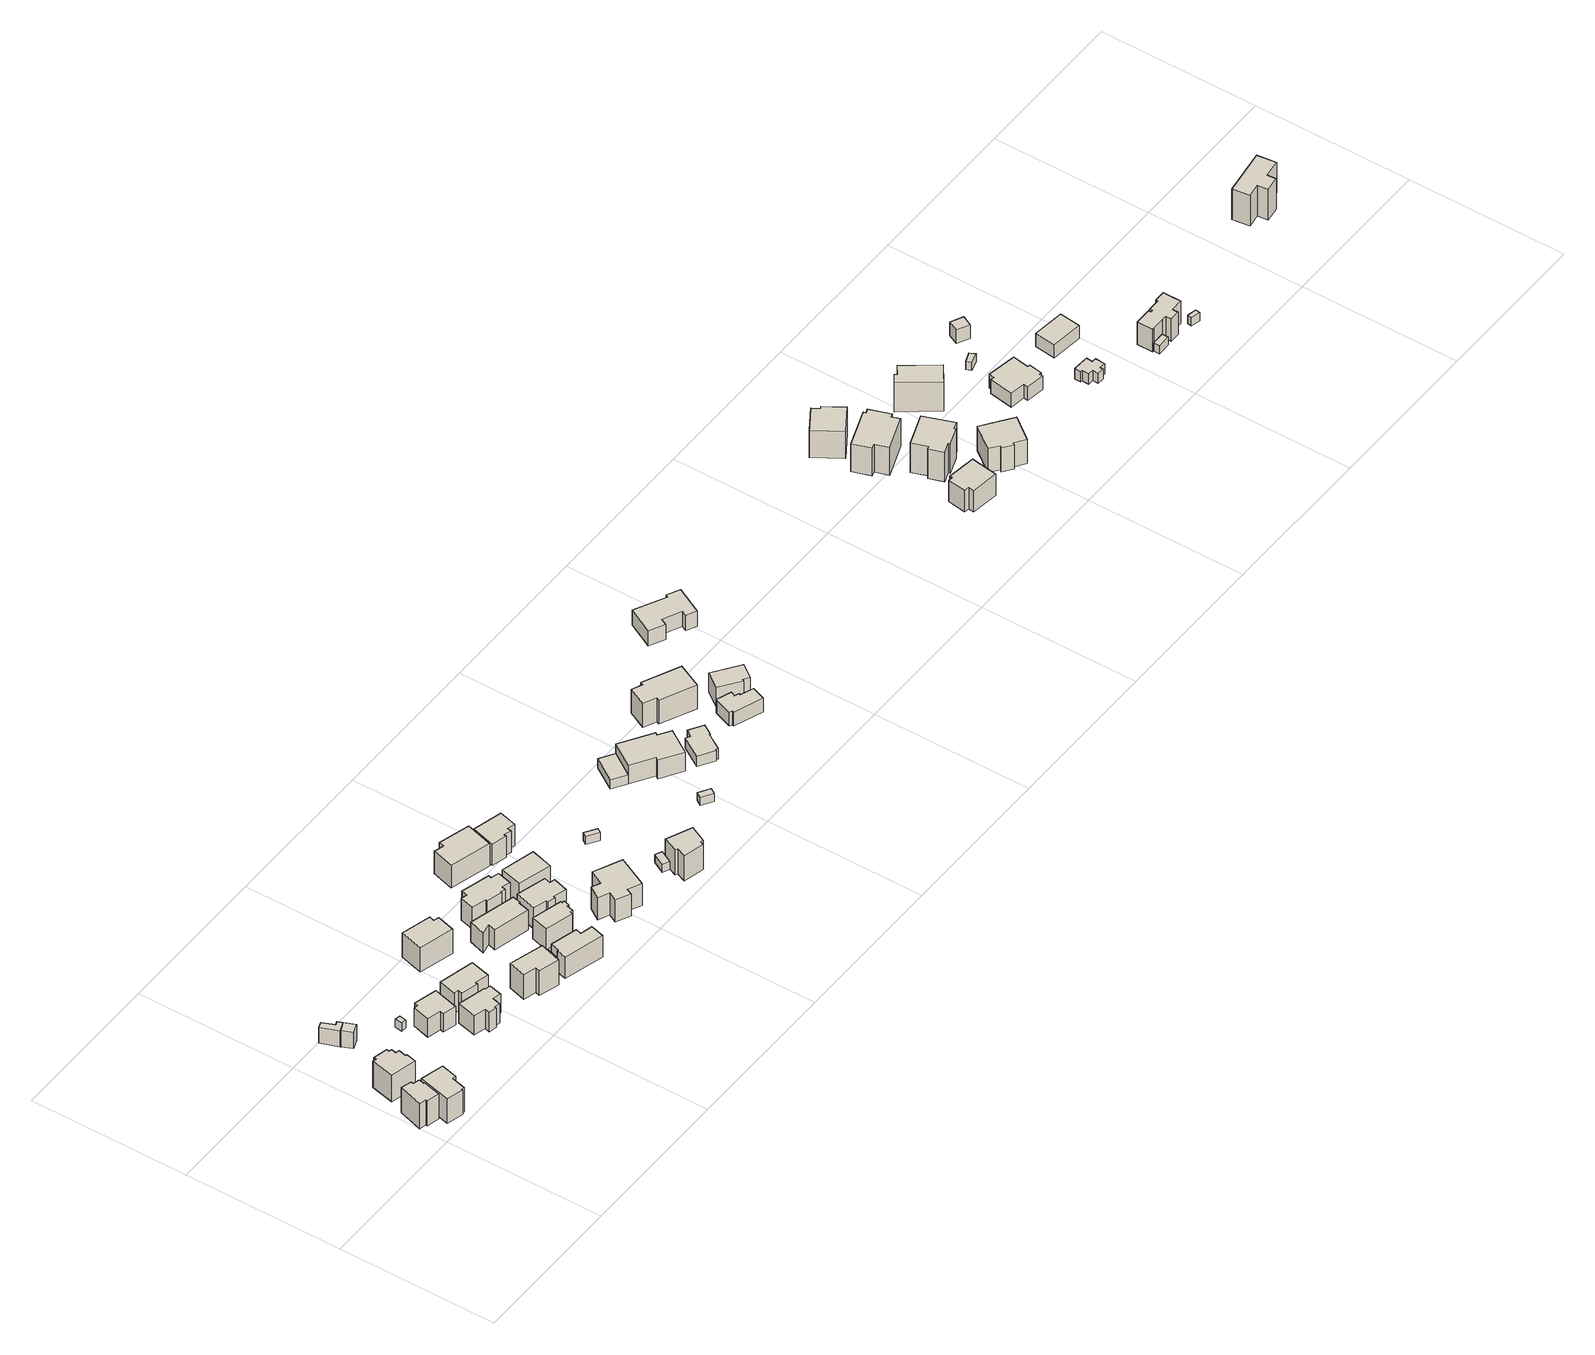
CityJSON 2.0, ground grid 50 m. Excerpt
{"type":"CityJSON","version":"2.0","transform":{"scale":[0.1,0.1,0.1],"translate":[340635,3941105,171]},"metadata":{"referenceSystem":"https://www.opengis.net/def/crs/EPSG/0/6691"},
"CityObjects":{
"building1":{"type":"Building","attributes":{"usage":"411","measuredHeight":9.5,"storeysAboveGround":2,"BuildingIDAttribute.prefecture":"14","BuildingIDAttribute.city":"14151","BuildingDetailAttribute.totalFloorArea":66.88,"BuildingDetailAttribute.buildingFootprintArea":33.44,"BuildingDetailAttribute.buildingStructureType":"601","BuildingDetailAttribute.buildingStructureOrgType":"1","BuildingDetailAttribute.orgUsage":"10","BuildingDetailAttribute.surveyYear":2015,"BuildingLandSlideRiskAttribute.description":"1","BuildingLandSlideRiskAttribute.areaType":"1"},"geometry":[{"type":"Solid","lod":"1","boundaries":[[[[0,1,2,3,4,5,6,7,8,9]],[[8,10,11,9]],[[7,12,10,8]],[[6,13,12,7]],[[5,14,13,6]],[[4,15,14,5]],[[3,16,15,4]],[[2,17,16,3]],[[1,18,17,2]],[[0,19,18,1]],[[9,11,19,0]],[[10,12,13,14,15,16,17,18,19,11]]]]}]},
"building2":{"type":"Building","attributes":{"usage":"411","measuredHeight":9.4,"storeysAboveGround":2,"BuildingIDAttribute.prefecture":"14","BuildingIDAttribute.city":"14151","BuildingDetailAttribute.totalFloorArea":100.81,"BuildingDetailAttribute.buildingFootprintArea":50.41,"BuildingDetailAttribute.buildingStructureType":"601","BuildingDetailAttribute.buildingStructureOrgType":"1","BuildingDetailAttribute.orgUsage":"10","BuildingDetailAttribute.surveyYear":2015,"BuildingLandSlideRiskAttribute.description":"1","BuildingLandSlideRiskAttribute.areaType":"1"},"geometry":[{"type":"Solid","lod":"1","boundaries":[[[[20,21,22,23,24,25,26,27]],[[26,28,29,27]],[[25,30,28,26]],[[24,31,30,25]],[[23,32,31,24]],[[22,33,32,23]],[[21,34,33,22]],[[20,35,34,21]],[[27,29,35,20]],[[28,30,31,32,33,34,35,29]]]]}]},
"building3":{"type":"Building","attributes":{"usage":"411","measuredHeight":10.2,"storeysAboveGround":2,"BuildingIDAttribute.prefecture":"14","BuildingIDAttribute.city":"14151","BuildingDetailAttribute.totalFloorArea":76.97,"BuildingDetailAttribute.buildingFootprintArea":38.48,"BuildingDetailAttribute.buildingStructureType":"601","BuildingDetailAttribute.buildingStructureOrgType":"1","BuildingDetailAttribute.orgUsage":"10","BuildingDetailAttribute.surveyYear":2015,"BuildingLandSlideRiskAttribute.description":"1","BuildingLandSlideRiskAttribute.areaType":"1"},"geometry":[{"type":"Solid","lod":"1","boundaries":[[[[36,37,38,39,40,41,42,43,44,45,46,47]],[[46,48,49,47]],[[45,50,48,46]],[[44,51,50,45]],[[43,52,51,44]],[[42,53,52,43]],[[41,54,53,42]],[[40,55,54,41]],[[39,56,55,40]],[[38,57,56,39]],[[37,58,57,38]],[[36,59,58,37]],[[47,49,59,36]],[[48,50,51,52,53,54,55,56,57,58,59,49]]]]}]},
"building4":{"type":"Building","attributes":{"measuredHeight":6,"BuildingIDAttribute.prefecture":"14","BuildingIDAttribute.city":"14151","BuildingDetailAttribute.surveyYear":2015,"BuildingLandSlideRiskAttribute.description":"1","BuildingLandSlideRiskAttribute.areaType":"1"},"geometry":[{"type":"Solid","lod":"1","boundaries":[[[[60,61,62,63,64,65]],[[64,66,67,65]],[[63,68,66,64]],[[62,69,68,63]],[[61,70,69,62]],[[60,71,70,61]],[[65,67,71,60]],[[66,68,69,70,71,67]]]]}]},
"building5":{"type":"Building","attributes":{"measuredHeight":6.4,"BuildingIDAttribute.prefecture":"14","BuildingIDAttribute.city":"14151","BuildingDetailAttribute.surveyYear":2015,"BuildingLandSlideRiskAttribute.description":"1","BuildingLandSlideRiskAttribute.areaType":"1"},"geometry":[{"type":"Solid","lod":"1","boundaries":[[[[72,73,74,75]],[[74,76,77,75]],[[73,78,76,74]],[[72,79,78,73]],[[75,77,79,72]],[[76,78,79,77]]]]}]},
"building6":{"type":"Building","attributes":{"measuredHeight":3.7,"BuildingIDAttribute.prefecture":"14","BuildingIDAttribute.city":"14151","BuildingDetailAttribute.surveyYear":2015},"geometry":[{"type":"Solid","lod":"1","boundaries":[[[[80,81,82,83]],[[82,84,85,83]],[[81,86,84,82]],[[80,87,86,81]],[[83,85,87,80]],[[84,86,87,85]]]]}]},
"building7":{"type":"Building","attributes":{"usage":"411","measuredHeight":7.5,"storeysAboveGround":1,"BuildingIDAttribute.prefecture":"14","BuildingIDAttribute.city":"14151","BuildingDetailAttribute.totalFloorArea":51.6,"BuildingDetailAttribute.buildingFootprintArea":51.6,"BuildingDetailAttribute.buildingStructureType":"601","BuildingDetailAttribute.buildingStructureOrgType":"1","BuildingDetailAttribute.orgUsage":"10","BuildingDetailAttribute.surveyYear":2015},"geometry":[{"type":"Solid","lod":"1","boundaries":[[[[88,89,90,91,92,93,94,95]],[[94,96,97,95]],[[93,98,96,94]],[[92,99,98,93]],[[91,100,99,92]],[[90,101,100,91]],[[89,102,101,90]],[[88,103,102,89]],[[95,97,103,88]],[[96,98,99,100,101,102,103,97]]]]}]},
"building8":{"type":"Building","attributes":{"usage":"411","measuredHeight":8.2,"storeysAboveGround":2,"BuildingIDAttribute.prefecture":"14","BuildingIDAttribute.city":"14151","BuildingDetailAttribute.totalFloorArea":95.96,"BuildingDetailAttribute.buildingFootprintArea":47.98,"BuildingDetailAttribute.buildingStructureType":"601","BuildingDetailAttribute.buildingStructureOrgType":"1","BuildingDetailAttribute.orgUsage":"10","BuildingDetailAttribute.surveyYear":2015},"geometry":[{"type":"Solid","lod":"1","boundaries":[[[[104,105,106,107,108,109,110,111,112,113,114,115]],[[114,116,117,115]],[[113,118,116,114]],[[112,119,118,113]],[[111,120,119,112]],[[110,121,120,111]],[[109,122,121,110]],[[108,123,122,109]],[[107,124,123,108]],[[106,125,124,107]],[[105,126,125,106]],[[104,127,126,105]],[[115,117,127,104]],[[116,118,119,120,121,122,123,124,125,126,127,117]]]]}]},
"building9":{"type":"Building","attributes":{"usage":"411","measuredHeight":8.8,"storeysAboveGround":2,"BuildingIDAttribute.prefecture":"14","BuildingIDAttribute.city":"14151","BuildingDetailAttribute.totalFloorArea":106.96,"BuildingDetailAttribute.buildingFootprintArea":53.48,"BuildingDetailAttribute.buildingStructureType":"601","BuildingDetailAttribute.buildingStructureOrgType":"1","BuildingDetailAttribute.orgUsage":"10","BuildingDetailAttribute.surveyYear":2015},"geometry":[{"type":"Solid","lod":"1","boundaries":[[[[128,129,130,131,132,133,134,135]],[[134,136,137,135]],[[133,138,136,134]],[[132,139,138,133]],[[131,140,139,132]],[[130,141,140,131]],[[129,142,141,130]],[[128,143,142,129]],[[135,137,143,128]],[[136,138,139,140,141,142,143,137]]]]}]},
"building10":{"type":"Building","attributes":{"usage":"411","measuredHeight":9.9,"storeysAboveGround":2,"BuildingIDAttribute.prefecture":"14","BuildingIDAttribute.city":"14151","BuildingDetailAttribute.totalFloorArea":114.39,"BuildingDetailAttribute.buildingFootprintArea":57.2,"BuildingDetailAttribute.buildingStructureType":"601","BuildingDetailAttribute.buildingStructureOrgType":"1","BuildingDetailAttribute.orgUsage":"10","BuildingDetailAttribute.surveyYear":2015},"geometry":[{"type":"Solid","lod":"1","boundaries":[[[[144,145,146,147,148,149]],[[148,150,151,149]],[[147,152,150,148]],[[146,153,152,147]],[[145,154,153,146]],[[144,155,154,145]],[[149,151,155,144]],[[150,152,153,154,155,151]]]]}]},
"building11":{"type":"Building","attributes":{"usage":"411","measuredHeight":9.9,"storeysAboveGround":2,"BuildingIDAttribute.prefecture":"14","BuildingIDAttribute.city":"14151","BuildingDetailAttribute.totalFloorArea":102.58,"BuildingDetailAttribute.buildingFootprintArea":51.29,"BuildingDetailAttribute.buildingStructureType":"601","BuildingDetailAttribute.buildingStructureOrgType":"1","BuildingDetailAttribute.orgUsage":"10","BuildingDetailAttribute.surveyYear":2015,"BuildingLandSlideRiskAttribute.description":"1","BuildingLandSlideRiskAttribute.areaType":"1"},"geometry":[{"type":"Solid","lod":"1","boundaries":[[[[156,157,158,159,160,161]],[[160,162,163,161]],[[159,164,162,160]],[[158,165,164,159]],[[157,166,165,158]],[[156,167,166,157]],[[161,163,167,156]],[[162,164,165,166,167,163]]]]}]},
"building12":{"type":"Building","attributes":{"measuredHeight":5,"BuildingIDAttribute.prefecture":"14","BuildingIDAttribute.city":"14151","BuildingDetailAttribute.surveyYear":2015,"BuildingLandSlideRiskAttribute.description":"1","BuildingLandSlideRiskAttribute.areaType":"1"},"geometry":[{"type":"Solid","lod":"1","boundaries":[[[[168,169,170,171]],[[170,172,173,171]],[[169,174,172,170]],[[168,175,174,169]],[[171,173,175,168]],[[172,174,175,173]]]]}]},
"building13":{"type":"Building","attributes":{"usage":"411","measuredHeight":8.7,"storeysAboveGround":2,"BuildingIDAttribute.prefecture":"14","BuildingIDAttribute.city":"14151","BuildingDetailAttribute.totalFloorArea":90.87,"BuildingDetailAttribute.buildingFootprintArea":45.44,"BuildingDetailAttribute.buildingStructureType":"601","BuildingDetailAttribute.buildingStructureOrgType":"1","BuildingDetailAttribute.orgUsage":"10","BuildingDetailAttribute.surveyYear":2015,"BuildingLandSlideRiskAttribute.description":"1","BuildingLandSlideRiskAttribute.areaType":"1"},"geometry":[{"type":"Solid","lod":"1","boundaries":[[[[176,177,178,179,180,181,182,183]],[[182,184,185,183]],[[181,186,184,182]],[[180,187,186,181]],[[179,188,187,180]],[[178,189,188,179]],[[177,190,189,178]],[[176,191,190,177]],[[183,185,191,176]],[[184,186,187,188,189,190,191,185]]]]}]},
"building14":{"type":"Building","attributes":{"usage":"411","measuredHeight":8.6,"storeysAboveGround":2,"BuildingIDAttribute.prefecture":"14","BuildingIDAttribute.city":"14151","BuildingDetailAttribute.totalFloorArea":125.29,"BuildingDetailAttribute.buildingFootprintArea":62.65,"BuildingDetailAttribute.buildingStructureType":"601","BuildingDetailAttribute.buildingStructureOrgType":"1","BuildingDetailAttribute.orgUsage":"10","BuildingDetailAttribute.surveyYear":2015,"BuildingLandSlideRiskAttribute.description":"1","BuildingLandSlideRiskAttribute.areaType":"1"},"geometry":[{"type":"Solid","lod":"1","boundaries":[[[[192,193,194,195,196,197,198,199]],[[198,200,201,199]],[[197,202,200,198]],[[196,203,202,197]],[[195,204,203,196]],[[194,205,204,195]],[[193,206,205,194]],[[192,207,206,193]],[[199,201,207,192]],[[200,202,203,204,205,206,207,201]]]]}]},
"building15":{"type":"Building","attributes":{"usage":"411","measuredHeight":8.5,"storeysAboveGround":2,"BuildingIDAttribute.prefecture":"14","BuildingIDAttribute.city":"14151","BuildingDetailAttribute.totalFloorArea":120.58,"BuildingDetailAttribute.buildingFootprintArea":60.29,"BuildingDetailAttribute.buildingStructureType":"601","BuildingDetailAttribute.buildingStructureOrgType":"1","BuildingDetailAttribute.orgUsage":"10","BuildingDetailAttribute.surveyYear":2015,"BuildingLandSlideRiskAttribute.description":"1","BuildingLandSlideRiskAttribute.areaType":"1"},"geometry":[{"type":"Solid","lod":"1","boundaries":[[[[208,209,210,211,212,213,214,215,216,217,218,219,220,221]],[[220,222,223,221]],[[219,224,222,220]],[[218,225,224,219]],[[217,226,225,218]],[[216,227,226,217]],[[215,228,227,216]],[[214,229,228,215]],[[213,230,229,214]],[[212,231,230,213]],[[211,232,231,212]],[[210,233,232,211]],[[209,234,233,210]],[[208,235,234,209]],[[221,223,235,208]],[[222,224,225,226,227,228,229,230,231,232,233,234,235,223]]]]}]},
"building16":{"type":"Building","attributes":{"usage":"411","measuredHeight":8.7,"storeysAboveGround":2,"BuildingIDAttribute.prefecture":"14","BuildingIDAttribute.city":"14151","BuildingDetailAttribute.totalFloorArea":78.51,"BuildingDetailAttribute.buildingFootprintArea":39.26,"BuildingDetailAttribute.buildingStructureType":"601","BuildingDetailAttribute.buildingStructureOrgType":"1","BuildingDetailAttribute.orgUsage":"10","BuildingDetailAttribute.surveyYear":2015,"BuildingLandSlideRiskAttribute.description":"1","BuildingLandSlideRiskAttribute.areaType":"1"},"geometry":[{"type":"Solid","lod":"1","boundaries":[[[[236,237,238,239,240,241,242,243,244,245]],[[244,246,247,245]],[[243,248,246,244]],[[242,249,248,243]],[[241,250,249,242]],[[240,251,250,241]],[[239,252,251,240]],[[238,253,252,239]],[[237,254,253,238]],[[236,255,254,237]],[[245,247,255,236]],[[246,248,249,250,251,252,253,254,255,247]]]]}]},
"building17":{"type":"Building","attributes":{"usage":"411","measuredHeight":8.9,"storeysAboveGround":2,"BuildingIDAttribute.prefecture":"14","BuildingIDAttribute.city":"14151","BuildingDetailAttribute.totalFloorArea":105.87,"BuildingDetailAttribute.buildingFootprintArea":52.93,"BuildingDetailAttribute.buildingStructureType":"601","BuildingDetailAttribute.buildingStructureOrgType":"1","BuildingDetailAttribute.orgUsage":"10","BuildingDetailAttribute.surveyYear":2015,"BuildingLandSlideRiskAttribute.description":"1","BuildingLandSlideRiskAttribute.areaType":"1"},"geometry":[{"type":"Solid","lod":"1","boundaries":[[[[256,257,258,259,260,261,262,263,264,265]],[[264,266,267,265]],[[263,268,266,264]],[[262,269,268,263]],[[261,270,269,262]],[[260,271,270,261]],[[259,272,271,260]],[[258,273,272,259]],[[257,274,273,258]],[[256,275,274,257]],[[265,267,275,256]],[[266,268,269,270,271,272,273,274,275,267]]]]}]},
"building18":{"type":"Building","attributes":{"usage":"411","measuredHeight":9.3,"storeysAboveGround":2,"BuildingIDAttribute.prefecture":"14","BuildingIDAttribute.city":"14151","BuildingDetailAttribute.totalFloorArea":106.77,"BuildingDetailAttribute.buildingFootprintArea":53.38,"BuildingDetailAttribute.buildingStructureType":"601","BuildingDetailAttribute.buildingStructureOrgType":"1","BuildingDetailAttribute.orgUsage":"10","BuildingDetailAttribute.surveyYear":2015,"BuildingLandSlideRiskAttribute.description":"1","BuildingLandSlideRiskAttribute.areaType":"1"},"geometry":[{"type":"Solid","lod":"1","boundaries":[[[[276,277,278,279]],[[278,280,281,279]],[[277,282,280,278]],[[276,283,282,277]],[[279,281,283,276]],[[280,282,283,281]]]]}]},
"building19":{"type":"Building","attributes":{"usage":"411","measuredHeight":9,"storeysAboveGround":2,"BuildingIDAttribute.prefecture":"14","BuildingIDAttribute.city":"14151","BuildingDetailAttribute.totalFloorArea":114.02,"BuildingDetailAttribute.buildingFootprintArea":57.01,"BuildingDetailAttribute.buildingStructureType":"610","BuildingDetailAttribute.buildingStructureOrgType":"2","BuildingDetailAttribute.orgUsage":"10","BuildingDetailAttribute.surveyYear":2015,"BuildingLandSlideRiskAttribute.description":"1","BuildingLandSlideRiskAttribute.areaType":"1"},"geometry":[{"type":"Solid","lod":"1","boundaries":[[[[284,285,286,287,288,289]],[[288,290,291,289]],[[287,292,290,288]],[[286,293,292,287]],[[285,294,293,286]],[[284,295,294,285]],[[289,291,295,284]],[[290,292,293,294,295,291]]]]}]},
"building20":{"type":"Building","attributes":{"usage":"411","measuredHeight":10.9,"storeysAboveGround":2,"BuildingIDAttribute.prefecture":"14","BuildingIDAttribute.city":"14151","BuildingDetailAttribute.totalFloorArea":122.01,"BuildingDetailAttribute.buildingFootprintArea":61.01,"BuildingDetailAttribute.buildingStructureType":"601","BuildingDetailAttribute.buildingStructureOrgType":"1","BuildingDetailAttribute.orgUsage":"10","BuildingDetailAttribute.surveyYear":2015,"BuildingLandSlideRiskAttribute.description":"1","BuildingLandSlideRiskAttribute.areaType":"1"},"geometry":[{"type":"Solid","lod":"1","boundaries":[[[[296,297,298,299,300,301,302,303,304,305]],[[304,306,307,305]],[[303,308,306,304]],[[302,309,308,303]],[[301,310,309,302]],[[300,311,310,301]],[[299,312,311,300]],[[298,313,312,299]],[[297,314,313,298]],[[296,315,314,297]],[[305,307,315,296]],[[306,308,309,310,311,312,313,314,315,307]]]]}]},
"building21":{"type":"Building","attributes":{"usage":"411","measuredHeight":8.4,"storeysAboveGround":2,"BuildingIDAttribute.prefecture":"14","BuildingIDAttribute.city":"14151","BuildingDetailAttribute.totalFloorArea":116.26,"BuildingDetailAttribute.buildingFootprintArea":58.13,"BuildingDetailAttribute.buildingStructureType":"601","BuildingDetailAttribute.buildingStructureOrgType":"1","BuildingDetailAttribute.orgUsage":"10","BuildingDetailAttribute.surveyYear":2015,"BuildingLandSlideRiskAttribute.description":"1","BuildingLandSlideRiskAttribute.areaType":"1"},"geometry":[{"type":"Solid","lod":"1","boundaries":[[[[316,317,318,319,320,321,322,323]],[[322,324,325,323]],[[321,326,324,322]],[[320,327,326,321]],[[319,328,327,320]],[[318,329,328,319]],[[317,330,329,318]],[[316,331,330,317]],[[323,325,331,316]],[[324,326,327,328,329,330,331,325]]]]}]},
"building22":{"type":"Building","attributes":{"BuildingIDAttribute.prefecture":"14","BuildingIDAttribute.city":"14151","BuildingDetailAttribute.surveyYear":2015,"BuildingLandSlideRiskAttribute.description":"1","BuildingLandSlideRiskAttribute.areaType":"1"},"geometry":[{"type":"Solid","lod":"1","boundaries":[[[[332,333,334,335]],[[334,336,337,335]],[[333,338,336,334]],[[332,339,338,333]],[[335,337,339,332]],[[336,338,339,337]]]]}]},
"building23":{"type":"Building","attributes":{"measuredHeight":3.3,"BuildingIDAttribute.prefecture":"14","BuildingIDAttribute.city":"14151","BuildingDetailAttribute.surveyYear":2015,"BuildingLandSlideRiskAttribute.description":"1","BuildingLandSlideRiskAttribute.areaType":"1"},"geometry":[{"type":"Solid","lod":"1","boundaries":[[[[340,341,342,343]],[[342,344,345,343]],[[341,346,344,342]],[[340,347,346,341]],[[343,345,347,340]],[[344,346,347,345]]]]}]},
"building24":{"type":"Building","attributes":{"usage":"411","measuredHeight":10.1,"storeysAboveGround":2,"BuildingIDAttribute.prefecture":"14","BuildingIDAttribute.city":"14151","BuildingDetailAttribute.totalFloorArea":81.19,"BuildingDetailAttribute.buildingFootprintArea":40.59,"BuildingDetailAttribute.buildingStructureType":"610","BuildingDetailAttribute.buildingStructureOrgType":"2","BuildingDetailAttribute.orgUsage":"10","BuildingDetailAttribute.surveyYear":2015,"BuildingLandSlideRiskAttribute.description":"1","BuildingLandSlideRiskAttribute.areaType":"1"},"geometry":[{"type":"Solid","lod":"1","boundaries":[[[[348,349,350,351,352,353,354,355]],[[354,356,357,355]],[[353,358,356,354]],[[352,359,358,353]],[[351,360,359,352]],[[350,361,360,351]],[[349,362,361,350]],[[348,363,362,349]],[[355,357,363,348]],[[356,358,359,360,361,362,363,357]]]]}]},
"building25":{"type":"Building","attributes":{"measuredHeight":4.9,"BuildingIDAttribute.prefecture":"14","BuildingIDAttribute.city":"14151","BuildingDetailAttribute.surveyYear":2015,"BuildingLandSlideRiskAttribute.description":"1","BuildingLandSlideRiskAttribute.areaType":"1"},"geometry":[{"type":"Solid","lod":"1","boundaries":[[[[364,365,366,367]],[[366,368,369,367]],[[365,370,368,366]],[[364,371,370,365]],[[367,369,371,364]],[[368,370,371,369]]]]}]},
"building26":{"type":"Building","attributes":{"BuildingIDAttribute.prefecture":"14","BuildingIDAttribute.city":"14151","BuildingDetailAttribute.surveyYear":2015,"BuildingLandSlideRiskAttribute.description":"1","BuildingLandSlideRiskAttribute.areaType":"1"},"geometry":[{"type":"Solid","lod":"1","boundaries":[[[[372,373,374,375]],[[374,376,377,375]],[[373,378,376,374]],[[372,379,378,373]],[[375,377,379,372]],[[376,378,379,377]]]]}]},
"building27":{"type":"Building","attributes":{"usage":"411","measuredHeight":9.1,"storeysAboveGround":2,"BuildingIDAttribute.prefecture":"14","BuildingIDAttribute.city":"14151","BuildingDetailAttribute.totalFloorArea":328.6,"BuildingDetailAttribute.buildingFootprintArea":164.3,"BuildingDetailAttribute.buildingStructureType":"601","BuildingDetailAttribute.buildingStructureOrgType":"1","BuildingDetailAttribute.orgUsage":"10","BuildingDetailAttribute.surveyYear":2015,"BuildingLandSlideRiskAttribute.description":"1","BuildingLandSlideRiskAttribute.areaType":"1"},"geometry":[{"type":"Solid","lod":"1","boundaries":[[[[380,381,382,364,367,383,384,385]],[[384,386,387,385]],[[383,388,386,384]],[[367,389,388,383]],[[364,390,389,367]],[[382,391,390,364]],[[381,392,391,382]],[[380,393,392,381]],[[385,387,393,380]],[[386,388,389,390,391,392,393,387]]]]}]},
"building28":{"type":"Building","attributes":{"usage":"411","measuredHeight":4.5,"storeysAboveGround":1,"BuildingIDAttribute.prefecture":"14","BuildingIDAttribute.city":"14151","BuildingDetailAttribute.totalFloorArea":52.44,"BuildingDetailAttribute.buildingFootprintArea":52.44,"BuildingDetailAttribute.buildingStructureType":"601","BuildingDetailAttribute.buildingStructureOrgType":"1","BuildingDetailAttribute.orgUsage":"10","BuildingDetailAttribute.surveyYear":2015,"BuildingLandSlideRiskAttribute.description":"1","BuildingLandSlideRiskAttribute.areaType":"1"},"geometry":[{"type":"Solid","lod":"1","boundaries":[[[[394,395,396,397,398,399,400,401,402,403]],[[402,404,405,403]],[[401,406,404,402]],[[400,407,406,401]],[[399,408,407,400]],[[398,409,408,399]],[[397,410,409,398]],[[396,411,410,397]],[[395,412,411,396]],[[394,413,412,395]],[[403,405,413,394]],[[404,406,407,408,409,410,411,412,413,405]]]]}]},
"building29":{"type":"Building","attributes":{"usage":"411","measuredHeight":10.8,"storeysAboveGround":2,"BuildingIDAttribute.prefecture":"14","BuildingIDAttribute.city":"14151","BuildingDetailAttribute.totalFloorArea":176.69,"BuildingDetailAttribute.buildingFootprintArea":88.35,"BuildingDetailAttribute.buildingStructureType":"601","BuildingDetailAttribute.buildingStructureOrgType":"1","BuildingDetailAttribute.orgUsage":"10","BuildingDetailAttribute.surveyYear":2015,"BuildingLandSlideRiskAttribute.description":"1","BuildingLandSlideRiskAttribute.areaType":"1"},"geometry":[{"type":"Solid","lod":"1","boundaries":[[[[414,415,416,417,418,419,420,421]],[[420,422,423,421]],[[419,424,422,420]],[[418,425,424,419]],[[417,426,425,418]],[[416,427,426,417]],[[415,428,427,416]],[[414,429,428,415]],[[421,423,429,414]],[[422,424,425,426,427,428,429,423]]]]}]},
"building30":{"type":"Building","attributes":{"usage":"411","measuredHeight":5.3,"storeysAboveGround":1,"BuildingIDAttribute.prefecture":"14","BuildingIDAttribute.city":"14151","BuildingDetailAttribute.totalFloorArea":51.9,"BuildingDetailAttribute.buildingFootprintArea":51.9,"BuildingDetailAttribute.buildingStructureType":"610","BuildingDetailAttribute.buildingStructureOrgType":"2","BuildingDetailAttribute.orgUsage":"10","BuildingDetailAttribute.surveyYear":2015,"BuildingLandSlideRiskAttribute.description":"1","BuildingLandSlideRiskAttribute.areaType":"1"},"geometry":[{"type":"Solid","lod":"1","boundaries":[[[[430,431,432,433,434,435,436,437,438,439]],[[438,440,441,439]],[[437,442,440,438]],[[436,443,442,437]],[[435,444,443,436]],[[434,445,444,435]],[[433,446,445,434]],[[432,447,446,433]],[[431,448,447,432]],[[430,449,448,431]],[[439,441,449,430]],[[440,442,443,444,445,446,447,448,449,441]]]]}]},
"building31":{"type":"Building","attributes":{"usage":"411","measuredHeight":7.9,"storeysAboveGround":2,"BuildingIDAttribute.prefecture":"14","BuildingIDAttribute.city":"14151","BuildingDetailAttribute.totalFloorArea":81.92,"BuildingDetailAttribute.buildingFootprintArea":40.96,"BuildingDetailAttribute.buildingStructureType":"601","BuildingDetailAttribute.buildingStructureOrgType":"1","BuildingDetailAttribute.orgUsage":"10","BuildingDetailAttribute.surveyYear":2015,"BuildingLandSlideRiskAttribute.description":"1","BuildingLandSlideRiskAttribute.areaType":"1"},"geometry":[{"type":"Solid","lod":"1","boundaries":[[[[450,451,452,453,454,455]],[[454,456,457,455]],[[453,458,456,454]],[[452,459,458,453]],[[451,460,459,452]],[[450,461,460,451]],[[455,457,461,450]],[[456,458,459,460,461,457]]]]}]},
"building32":{"type":"Building","attributes":{"usage":"411","measuredHeight":6.6,"storeysAboveGround":2,"BuildingIDAttribute.prefecture":"14","BuildingIDAttribute.city":"14151","BuildingDetailAttribute.totalFloorArea":175.33,"BuildingDetailAttribute.buildingFootprintArea":87.67,"BuildingDetailAttribute.buildingStructureType":"601","BuildingDetailAttribute.buildingStructureOrgType":"1","BuildingDetailAttribute.orgUsage":"10","BuildingDetailAttribute.surveyYear":2015,"BuildingLandSlideRiskAttribute.description":"1","BuildingLandSlideRiskAttribute.areaType":"1"},"geometry":[{"type":"Solid","lod":"1","boundaries":[[[[462,463,464,465,466,467,468,469,470,471]],[[470,472,473,471]],[[469,474,472,470]],[[468,475,474,469]],[[467,476,475,468]],[[466,477,476,467]],[[465,478,477,466]],[[464,479,478,465]],[[463,480,479,464]],[[462,481,480,463]],[[471,473,481,462]],[[472,474,475,476,477,478,479,480,481,473]]]]}]},
"building33":{"type":"Building","attributes":{"usage":"411","measuredHeight":10.7,"storeysAboveGround":2,"BuildingIDAttribute.prefecture":"14","BuildingIDAttribute.city":"14151","BuildingDetailAttribute.totalFloorArea":150.65,"BuildingDetailAttribute.buildingFootprintArea":75.32,"BuildingDetailAttribute.buildingStructureType":"601","BuildingDetailAttribute.buildingStructureOrgType":"1","BuildingDetailAttribute.orgUsage":"10","BuildingDetailAttribute.surveyYear":2015,"BuildingLandSlideRiskAttribute.description":"1","BuildingLandSlideRiskAttribute.areaType":"1"},"geometry":[{"type":"Solid","lod":"1","boundaries":[[[[482,483,484,485,486,487]],[[486,488,489,487]],[[485,490,488,486]],[[484,491,490,485]],[[483,492,491,484]],[[482,493,492,483]],[[487,489,493,482]],[[488,490,491,492,493,489]]]]}]},
"building34":{"type":"Building","attributes":{"usage":"411","measuredHeight":10.4,"storeysAboveGround":2,"BuildingIDAttribute.prefecture":"14","BuildingIDAttribute.city":"14151","BuildingDetailAttribute.totalFloorArea":138.84,"BuildingDetailAttribute.buildingFootprintArea":69.42,"BuildingDetailAttribute.buildingStructureType":"601","BuildingDetailAttribute.buildingStructureOrgType":"1","BuildingDetailAttribute.orgUsage":"10","BuildingDetailAttribute.surveyYear":2015,"BuildingLandSlideRiskAttribute.description":"1","BuildingLandSlideRiskAttribute.areaType":"1"},"geometry":[{"type":"Solid","lod":"1","boundaries":[[[[494,495,496,497,498,499,500,501]],[[500,502,503,501]],[[499,504,502,500]],[[498,505,504,499]],[[497,506,505,498]],[[496,507,506,497]],[[495,508,507,496]],[[494,509,508,495]],[[501,503,509,494]],[[502,504,505,506,507,508,509,503]]]]}]},
"building35":{"type":"Building","attributes":{"usage":"411","measuredHeight":11.5,"storeysAboveGround":2,"BuildingIDAttribute.prefecture":"14","BuildingIDAttribute.city":"14151","BuildingDetailAttribute.totalFloorArea":227.5,"BuildingDetailAttribute.buildingFootprintArea":113.75,"BuildingDetailAttribute.buildingStructureType":"601","BuildingDetailAttribute.buildingStructureOrgType":"1","BuildingDetailAttribute.orgUsage":"10","BuildingDetailAttribute.surveyYear":2015,"BuildingLandSlideRiskAttribute.description":"1","BuildingLandSlideRiskAttribute.areaType":"1"},"geometry":[{"type":"Solid","lod":"1","boundaries":[[[[510,511,512,513,514,515,516,517,518,519]],[[518,520,521,519]],[[517,522,520,518]],[[516,523,522,517]],[[515,524,523,516]],[[514,525,524,515]],[[513,526,525,514]],[[512,527,526,513]],[[511,528,527,512]],[[510,529,528,511]],[[519,521,529,510]],[[520,522,523,524,525,526,527,528,529,521]]]]}]},
"building36":{"type":"Building","attributes":{"usage":"411","measuredHeight":12.5,"storeysAboveGround":2,"BuildingIDAttribute.prefecture":"14","BuildingIDAttribute.city":"14151","BuildingDetailAttribute.totalFloorArea":192.52,"BuildingDetailAttribute.buildingFootprintArea":96.26,"BuildingDetailAttribute.buildingStructureType":"601","BuildingDetailAttribute.buildingStructureOrgType":"1","BuildingDetailAttribute.orgUsage":"10","BuildingDetailAttribute.surveyYear":2015,"BuildingLandSlideRiskAttribute.description":"1","BuildingLandSlideRiskAttribute.areaType":"1"},"geometry":[{"type":"Solid","lod":"1","boundaries":[[[[530,531,532,533,534,535,536,537,538,539]],[[538,540,541,539]],[[537,542,540,538]],[[536,543,542,537]],[[535,544,543,536]],[[534,545,544,535]],[[533,546,545,534]],[[532,547,546,533]],[[531,548,547,532]],[[530,549,548,531]],[[539,541,549,530]],[[540,542,543,544,545,546,547,548,549,541]]]]}]},
"building37":{"type":"Building","attributes":{"usage":"411","measuredHeight":9.9,"storeysAboveGround":2,"BuildingIDAttribute.prefecture":"14","BuildingIDAttribute.city":"14151","BuildingDetailAttribute.totalFloorArea":172.93,"BuildingDetailAttribute.buildingFootprintArea":86.47,"BuildingDetailAttribute.buildingStructureType":"601","BuildingDetailAttribute.buildingStructureOrgType":"1","BuildingDetailAttribute.orgUsage":"10","BuildingDetailAttribute.surveyYear":2015,"BuildingLandSlideRiskAttribute.description":"1","BuildingLandSlideRiskAttribute.areaType":"1"},"geometry":[{"type":"Solid","lod":"1","boundaries":[[[[550,551,552,553,554,555,556,557,558]],[[557,559,560,558]],[[556,561,559,557]],[[555,562,561,556]],[[554,563,562,555]],[[553,564,563,554]],[[552,565,564,553]],[[551,566,565,552]],[[550,567,566,551]],[[558,560,567,550]],[[559,561,562,563,564,565,566,567,560]]]]}]},
"building38":{"type":"Building","attributes":{"usage":"411","measuredHeight":12.6,"storeysAboveGround":2,"BuildingIDAttribute.prefecture":"14","BuildingIDAttribute.city":"14151","BuildingDetailAttribute.totalFloorArea":138.03,"BuildingDetailAttribute.buildingFootprintArea":69.02,"BuildingDetailAttribute.buildingStructureType":"601","BuildingDetailAttribute.buildingStructureOrgType":"1","BuildingDetailAttribute.orgUsage":"10","BuildingDetailAttribute.surveyYear":2015,"BuildingLandSlideRiskAttribute.description":"1","BuildingLandSlideRiskAttribute.areaType":"1"},"geometry":[{"type":"Solid","lod":"1","boundaries":[[[[568,569,570,571,572,573]],[[572,574,575,573]],[[571,576,574,572]],[[570,577,576,571]],[[569,578,577,570]],[[568,579,578,569]],[[573,575,579,568]],[[574,576,577,578,579,575]]]]}]},
"building39":{"type":"Building","attributes":{"usage":"411","measuredHeight":5.7,"storeysAboveGround":1,"BuildingIDAttribute.prefecture":"14","BuildingIDAttribute.city":"14151","BuildingDetailAttribute.totalFloorArea":85.32,"BuildingDetailAttribute.buildingFootprintArea":85.32,"BuildingDetailAttribute.buildingStructureType":"601","BuildingDetailAttribute.buildingStructureOrgType":"1","BuildingDetailAttribute.orgUsage":"10","BuildingDetailAttribute.surveyYear":2015,"BuildingLandSlideRiskAttribute.description":"1","BuildingLandSlideRiskAttribute.areaType":"1"},"geometry":[{"type":"Solid","lod":"1","boundaries":[[[[580,581,582,583,584,585,586,587,588,589,590,591]],[[590,592,593,591]],[[589,594,592,590]],[[588,595,594,589]],[[587,596,595,588]],[[586,597,596,587]],[[585,598,597,586]],[[584,599,598,585]],[[583,600,599,584]],[[582,601,600,583]],[[581,602,601,582]],[[580,603,602,581]],[[591,593,603,580]],[[592,594,595,596,597,598,599,600,601,602,603,593]]]]}]},
"building40":{"type":"Building","attributes":{"BuildingIDAttribute.prefecture":"14","BuildingIDAttribute.city":"14151","BuildingDetailAttribute.surveyYear":2015,"BuildingLandSlideRiskAttribute.description":"1","BuildingLandSlideRiskAttribute.areaType":"1"},"geometry":[{"type":"Solid","lod":"1","boundaries":[[[[604,605,606,607]],[[606,608,609,607]],[[605,610,608,606]],[[604,611,610,605]],[[607,609,611,604]],[[608,610,611,609]]]]}]},
"building41":{"type":"Building","attributes":{"usage":"411","measuredHeight":5.3,"storeysAboveGround":1,"BuildingIDAttribute.prefecture":"14","BuildingIDAttribute.city":"14151","BuildingDetailAttribute.totalFloorArea":12.44,"BuildingDetailAttribute.buildingFootprintArea":12.44,"BuildingDetailAttribute.buildingStructureType":"601","BuildingDetailAttribute.buildingStructureOrgType":"1","BuildingDetailAttribute.orgUsage":"10","BuildingDetailAttribute.surveyYear":2015,"BuildingLandSlideRiskAttribute.description":"1","BuildingLandSlideRiskAttribute.areaType":"1"},"geometry":[{"type":"Solid","lod":"1","boundaries":[[[[612,613,614,615]],[[614,616,617,615]],[[613,618,616,614]],[[612,619,618,613]],[[615,617,619,612]],[[616,618,619,617]]]]}]},
"building42":{"type":"Building","attributes":{"usage":"411","measuredHeight":4.2,"storeysAboveGround":2,"BuildingIDAttribute.prefecture":"14","BuildingIDAttribute.city":"14151","BuildingDetailAttribute.totalFloorArea":40.44,"BuildingDetailAttribute.buildingFootprintArea":20.22,"BuildingDetailAttribute.buildingStructureType":"601","BuildingDetailAttribute.buildingStructureOrgType":"1","BuildingDetailAttribute.orgUsage":"10","BuildingDetailAttribute.surveyYear":2015,"BuildingLandSlideRiskAttribute.description":"1","BuildingLandSlideRiskAttribute.areaType":"1"},"geometry":[{"type":"Solid","lod":"1","boundaries":[[[[620,621,622,623,624,625,626,627,628,629,630,631]],[[630,632,633,631]],[[629,634,632,630]],[[628,635,634,629]],[[627,636,635,628]],[[626,637,636,627]],[[625,638,637,626]],[[624,639,638,625]],[[623,640,639,624]],[[622,641,640,623]],[[621,642,641,622]],[[620,643,642,621]],[[631,633,643,620]],[[632,634,635,636,637,638,639,640,641,642,643,633]]]]}]},
"building43":{"type":"Building","attributes":{"usage":"411","measuredHeight":5.1,"storeysAboveGround":1,"BuildingIDAttribute.prefecture":"14","BuildingIDAttribute.city":"14151","BuildingDetailAttribute.totalFloorArea":52.49,"BuildingDetailAttribute.buildingFootprintArea":52.49,"BuildingDetailAttribute.buildingStructureType":"610","BuildingDetailAttribute.buildingStructureOrgType":"2","BuildingDetailAttribute.orgUsage":"10","BuildingDetailAttribute.surveyYear":2015,"BuildingLandSlideRiskAttribute.description":"1","BuildingLandSlideRiskAttribute.areaType":"1"},"geometry":[{"type":"Solid","lod":"1","boundaries":[[[[644,645,646,647]],[[646,648,649,647]],[[645,650,648,646]],[[644,651,650,645]],[[647,649,651,644]],[[648,650,651,649]]]]}]},
"building44":{"type":"Building","attributes":{"BuildingIDAttribute.prefecture":"14","BuildingIDAttribute.city":"14151","BuildingDetailAttribute.surveyYear":2015,"BuildingLandSlideRiskAttribute.description":"1","BuildingLandSlideRiskAttribute.areaType":"1"},"geometry":[{"type":"Solid","lod":"1","boundaries":[[[[652,653,654,655]],[[654,656,657,655]],[[653,658,656,654]],[[652,659,658,653]],[[655,657,659,652]],[[656,658,659,657]]]]}]},
"building45":{"type":"Building","attributes":{"usage":"411","measuredHeight":9.3,"storeysAboveGround":2,"BuildingIDAttribute.prefecture":"14","BuildingIDAttribute.city":"14151","BuildingDetailAttribute.totalFloorArea":124.23,"BuildingDetailAttribute.buildingFootprintArea":62.12,"BuildingDetailAttribute.buildingStructureType":"601","BuildingDetailAttribute.buildingStructureOrgType":"1","BuildingDetailAttribute.orgUsage":"10","BuildingDetailAttribute.surveyYear":2015,"BuildingLandSlideRiskAttribute.description":"1","BuildingLandSlideRiskAttribute.areaType":"1"},"geometry":[{"type":"Solid","lod":"1","boundaries":[[[[660,661,662,663,664,665,666,667,668,669,670,671,655,654,672,673]],[[672,674,675,673]],[[654,676,674,672]],[[655,677,676,654]],[[671,678,677,655]],[[670,679,678,671]],[[669,680,679,670]],[[668,681,680,669]],[[667,682,681,668]],[[666,683,682,667]],[[665,684,683,666]],[[664,685,684,665]],[[663,686,685,664]],[[662,687,686,663]],[[661,688,687,662]],[[660,689,688,661]],[[673,675,689,660]],[[674,676,677,678,679,680,681,682,683,684,685,686,687,688,689,675]]]]}]},
"building46":{"type":"Building","attributes":{"BuildingIDAttribute.prefecture":"14","BuildingIDAttribute.city":"14151","BuildingDetailAttribute.surveyYear":2015,"BuildingLandSlideRiskAttribute.description":"1","BuildingLandSlideRiskAttribute.areaType":"1"},"geometry":[{"type":"Solid","lod":"1","boundaries":[[[[690,691,692,693]],[[692,694,695,693]],[[691,696,694,692]],[[690,697,696,691]],[[693,695,697,690]],[[694,696,697,695]]]]}]},
"building47":{"type":"Building","attributes":{"usage":"411","measuredHeight":11.8,"storeysAboveGround":2,"BuildingIDAttribute.prefecture":"14","BuildingIDAttribute.city":"14151","BuildingDetailAttribute.totalFloorArea":165.53,"BuildingDetailAttribute.buildingFootprintArea":82.76,"BuildingDetailAttribute.buildingStructureType":"601","BuildingDetailAttribute.buildingStructureOrgType":"1","BuildingDetailAttribute.orgUsage":"10","BuildingDetailAttribute.surveyYear":2015,"BuildingLandSlideRiskAttribute.description":"1","BuildingLandSlideRiskAttribute.areaType":"1"},"geometry":[{"type":"Solid","lod":"1","boundaries":[[[[698,699,700,701,702,703,704,705]],[[704,706,707,705]],[[703,708,706,704]],[[702,709,708,703]],[[701,710,709,702]],[[700,711,710,701]],[[699,712,711,700]],[[698,713,712,699]],[[705,707,713,698]],[[706,708,709,710,711,712,713,707]]]]}]}
},
"vertices":[
[58,156,9],[56,148,9],[77,142,9],[73,125,9],[76,124,9],[62,69,9],[23,79,9],[24,84,9],[2,89,9],[25,165,9],[2,89,102],[25,165,102],[24,84,102],[23,79,102],[62,69,102],[76,124,102],[73,125,102],[77,142,102],[56,148,102],[58,156,102],
[158,123,10],[145,71,10],[134,74,10],[122,28,10],[113,30,10],[112,26,10],[60,40,10],[86,142,10],[60,40,100],[86,142,100],[112,26,100],[113,30,100],[122,28,100],[134,74,100],[145,71,100],[158,123,100],
[46,271,28],[57,268,28],[59,277,28],[104,266,28],[102,258,28],[111,256,28],[107,240,28],[119,237,28],[113,212,28],[118,211,28],[111,179,28],[29,198,28],[111,179,125],[29,198,125],[118,211,125],[113,212,125],[119,237,125],[107,240,125],[111,256,125],[102,258,125],[104,266,125],[59,277,125],[57,268,125],[46,271,125],
[62,458,76],[81,465,76],[97,427,76],[108,431,76],[115,416,76],[83,403,76],[115,416,134],[83,403,134],[108,431,134],[97,427,134],[81,465,134],[62,458,134],
[84,402,76],[114,415,76],[128,381,76],[98,369,76],[128,381,136],[98,369,136],[114,415,136],[84,402,136],
[237,317,86],[234,295,86],[217,297,86],[220,320,86],[217,297,116],[220,320,116],[234,295,116],[237,317,116],
[282,289,68],[285,301,68],[356,282,68],[335,203,68],[293,215,68],[296,226,68],[253,237,68],[268,292,68],[253,237,135],[268,292,135],[296,226,135],[293,215,135],[335,203,135],[356,282,135],[285,301,135],[282,289,135],
[442,185,57],[442,182,57],[459,178,57],[449,137,57],[423,143,57],[417,117,57],[400,121,57],[398,115,57],[373,121,57],[377,137,57],[340,146,57],[355,207,57],[340,146,128],[355,207,128],[377,137,128],[373,121,128],[398,115,128],[400,121,128],[417,117,128],[423,143,128],[449,137,128],[459,178,128],[442,182,128],[442,185,128],
[367,231,68],[381,286,68],[492,258,68],[476,196,68],[434,207,68],[432,199,68],[378,213,68],[382,227,68],[378,213,144],[382,227,144],[432,199,144],[434,207,144],[476,196,144],[492,258,144],[381,286,144],[367,231,144],
[543,432,87],[538,416,87],[555,411,87],[539,355,87],[431,385,87],[451,457,87],[431,385,177],[451,457,177],[539,355,177],[555,411,177],[538,416,177],[543,432,177],
[664,151,39],[643,82,39],[579,101,39],[583,115,39],[543,127,39],[559,182,39],[543,127,130],[559,182,130],[583,115,130],[579,101,130],[643,82,130],[664,151,130],
[673,108,59],[660,112,59],[671,150,59],[684,146,59],[671,150,101],[684,146,101],[660,112,101],[673,108,101],
[666,77,46],[675,110,46],[678,109,46],[686,137,46],[770,114,46],[765,96,46],[803,86,46],[791,43,46],[803,86,125],[791,43,125],[765,96,125],[770,114,125],[686,137,125],[678,109,125],[675,110,125],[666,77,125],
[756,309,76],[751,282,76],[746,283,76],[738,248,76],[624,277,76],[631,302,76],[596,295,76],[613,347,76],[596,295,149],[613,347,149],[631,302,149],[624,277,149],[738,248,149],[746,283,149],[751,282,149],[756,309,149],
[670,400,95],[675,419,95],[765,394,95],[762,385,95],[787,378,95],[775,332,95],[749,339,95],[746,328,95],[732,332,95],[731,329,95],[682,342,95],[684,348,95],[639,360,95],[651,405,95],[639,360,175],[651,405,175],[684,348,175],[682,342,175],[731,329,175],[732,332,175],[746,328,175],[749,339,175],[775,332,175],[787,378,175],[762,385,175],[765,394,175],[675,419,175],[670,400,175],
[823,201,62],[822,196,62],[830,194,62],[825,176,62],[819,178,62],[813,155,62],[805,158,62],[802,149,62],[714,173,62],[729,227,62],[714,173,139],[729,227,139],[802,149,139],[805,158,139],[813,155,139],[819,178,139],[825,176,139],[830,194,139],[822,196,139],[823,201,139],
[861,279,74],[856,259,74],[872,255,74],[858,208,74],[817,220,74],[815,214,74],[790,221,74],[791,226,74],[751,238,74],[770,305,74],[751,238,152],[770,305,152],[791,226,152],[790,221,152],[815,214,152],[817,220,152],[858,208,152],[872,255,152],[856,259,152],[861,279,152],
[911,352,87],[893,283,87],[789,312,87],[807,380,87],[789,312,171],[807,380,171],[893,283,171],[911,352,171],
[874,535,112],[850,451,112],[722,487,112],[742,555,112],[773,546,112],[777,563,112],[773,546,195],[777,563,195],[742,555,195],[722,487,195],[850,451,195],[874,535,195],
[1053,159,54],[1007,65,54],[966,85,54],[957,66,54],[914,87,54],[927,115,54],[894,131,54],[919,169,54],[946,156,54],[968,200,54],[946,156,135],[968,200,135],[919,169,135],[894,131,135],[927,115,135],[914,87,135],[957,66,135],[966,85,135],[1007,65,135],[1053,159,135],
[875,520,112],[967,495,112],[953,440,112],[929,446,112],[926,434,112],[904,440,112],[902,433,112],[855,446,112],[902,433,191],[855,446,191],[904,440,191],[926,434,191],[929,446,191],[953,440,191],[967,495,191],[875,520,191],
[1139,115,81],[1159,105,81],[1139,67,81],[1119,77,81],[1139,67,111],[1119,77,111],[1159,105,111],[1139,115,111],
[1120,287,97],[1111,273,97],[1077,296,97],[1086,310,97],[1077,296,127],[1086,310,127],[1111,273,127],[1120,287,127],
[1143,52,66],[1162,98,66],[1241,63,66],[1216,11,66],[1208,14,66],[1203,3,66],[1138,19,66],[1150,49,66],[1138,19,158],[1150,49,158],[1203,3,158],[1208,14,158],[1216,11,158],[1241,63,158],[1162,98,158],[1143,52,158],
[1303,316,131],[1260,344,131],[1308,418,131],[1352,390,131],[1308,418,165],[1352,390,165],[1260,344,165],[1303,316,165],
[1361,122,112],[1372,139,112],[1406,118,112],[1395,100,112],[1406,118,142],[1395,100,142],[1372,139,142],[1361,122,142],
[1431,219,131],[1365,262,131],[1371,271,131],[1448,327,131],[1443,320,131],[1480,295,131],[1443,320,200],[1480,295,200],[1448,327,200],[1352,390,200],[1303,316,200],[1371,271,200],[1365,262,200],[1431,219,200],
[1506,254,143],[1520,275,143],[1563,248,143],[1543,216,143],[1541,217,143],[1509,167,143],[1503,170,143],[1500,166,143],[1452,197,143],[1493,262,143],[1452,197,181],[1493,262,181],[1500,166,181],[1503,170,181],[1509,167,181],[1541,217,181],[1543,216,181],[1563,248,181],[1520,275,181],[1506,254,181],
[1538,431,162],[1542,440,162],[1655,386,162],[1619,311,162],[1512,362,162],[1516,371,162],[1478,389,162],[1505,446,162],[1478,389,250],[1505,446,250],[1516,371,250],[1512,362,250],[1619,311,250],[1655,386,250],[1542,440,250],[1538,431,250],
[1625,197,156],[1627,203,156],[1618,206,156],[1640,263,156],[1685,246,156],[1679,232,156],[1693,226,156],[1691,221,156],[1731,206,156],[1715,163,156],[1731,206,207],[1715,163,207],[1691,221,207],[1693,226,207],[1679,232,207],[1685,246,207],[1640,263,207],[1618,206,207],[1627,203,207],[1625,197,207],
[1778,270,151],[1746,227,151],[1729,240,151],[1725,234,151],[1663,280,151],[1698,329,151],[1663,280,223],[1698,329,223],[1725,234,223],[1729,240,223],[1746,227,223],[1778,270,223],
[1831,554,219],[1835,562,219],[1874,542,219],[1831,458,219],[1800,474,219],[1807,490,219],[1751,518,219],[1741,498,219],[1694,521,219],[1736,603,219],[1694,521,275],[1736,603,275],[1741,498,275],[1751,518,275],[1807,490,275],[1800,474,275],[1831,458,275],[1874,542,275],[1835,562,275],[1831,554,275],
[2542,583,295],[2556,560,295],[2563,565,295],[2601,505,295],[2521,455,295],[2469,537,295],[2521,455,395],[2469,537,395],[2601,505,395],[2563,565,395],[2556,560,395],[2542,583,395],
[2634,188,203],[2635,196,203],[2723,184,203],[2711,100,203],[2625,112,203],[2627,130,203],[2612,132,203],[2620,190,203],[2612,132,282],[2620,190,282],[2627,130,282],[2625,112,282],[2711,100,282],[2723,184,282],[2635,196,282],[2634,188,282],
[2631,475,267],[2634,467,267],[2647,472,267],[2670,407,267],[2659,403,267],[2668,378,267],[2559,339,267],[2545,380,267],[2531,376,267],[2511,432,267],[2531,376,369],[2511,432,369],[2545,380,369],[2559,339,369],[2668,378,369],[2659,403,369],[2670,407,369],[2647,472,369],[2634,467,369],[2631,475,369],
[2643,271,236],[2625,318,236],[2727,355,236],[2761,262,236],[2739,254,236],[2740,249,236],[2683,228,236],[2681,234,236],[2649,222,236],[2633,267,236],[2649,222,345],[2633,267,345],[2681,234,345],[2683,228,345],[2740,249,345],[2739,254,345],[2761,262,345],[2727,355,345],[2625,318,345],[2643,271,345],
[2849,211,212],[2906,168,212],[2851,96,212],[2820,119,212],[2815,113,212],[2786,135,212],[2790,141,212],[2763,163,212],[2818,234,212],[2763,163,301],[2818,234,301],[2790,141,301],[2786,135,301],[2815,113,301],[2820,119,301],[2851,96,301],[2906,168,301],[2849,211,301],
[2785,481,274],[2791,474,274],[2819,494,274],[2890,395,274],[2837,357,274],[2760,463,274],[2837,357,383],[2760,463,383],[2890,395,383],[2819,494,383],[2791,474,383],[2785,481,383],
[3002,308,245],[3005,325,245],[3096,309,245],[3087,258,245],[3095,257,245],[3088,214,245],[3082,215,245],[3081,204,245],[3023,213,245],[3025,227,245],[2977,234,245],[2990,310,245],[2977,234,296],[2990,310,296],[3025,227,296],[3023,213,296],[3081,204,296],[3082,215,296],[3088,214,296],[3095,257,296],[3087,258,296],[3096,309,296],[3005,325,296],[3002,308,296],
[2995,395,282],[3027,407,282],[3036,389,282],[3001,380,282],[3036,389,312],[3001,380,312],[3027,407,312],[2995,395,312],
[3097,472,305],[3081,440,305],[3043,459,305],[3059,491,305],[3043,459,355],[3059,491,355],[3081,440,355],[3097,472,355],
[3175,146,230],[3176,167,230],[3227,164,230],[3225,144,230],[3239,143,230],[3237,111,230],[3218,113,230],[3218,104,230],[3197,105,230],[3198,123,230],[3180,124,230],[3181,146,230],[3180,124,268],[3181,146,268],[3198,123,268],[3197,105,268],[3218,104,268],[3218,113,268],[3237,111,268],[3239,143,268],[3225,144,268],[3227,164,268],[3176,167,268],[3175,146,268],
[3293,294,259],[3285,228,259],[3186,240,259],[3194,306,259],[3186,240,308],[3194,306,308],[3285,228,308],[3293,294,308],
[3440,47,212],[3399,46,212],[3399,66,212],[3440,66,212],[3399,66,242],[3440,66,242],[3399,46,242],[3440,47,242],
[3448,116,212],[3448,108,212],[3455,108,212],[3455,117,212],[3493,117,212],[3493,124,212],[3527,123,212],[3527,66,212],[3488,66,212],[3488,48,212],[3456,48,212],[3456,66,212],[3395,66,212],[3395,116,212],[3395,66,295],[3395,116,295],[3399,66,295],[3440,66,295],[3456,66,295],[3456,48,295],[3488,48,295],[3488,66,295],[3527,66,295],[3527,123,295],[3493,124,295],[3493,117,295],[3455,117,295],[3455,108,295],[3448,108,295],[3448,116,295],
[3565,44,215],[3562,29,215],[3532,36,215],[3536,50,215],[3532,36,245],[3536,50,245],[3562,29,245],[3565,44,245],
[3882,88,280],[3875,142,280],[4019,162,280],[4027,102,280],[3972,95,280],[3975,67,280],[3929,61,280],[3924,94,280],[3929,61,393],[3924,94,393],[3975,67,393],[3972,95,393],[4027,102,393],[4019,162,393],[3875,142,393],[3882,88,393]
]}
